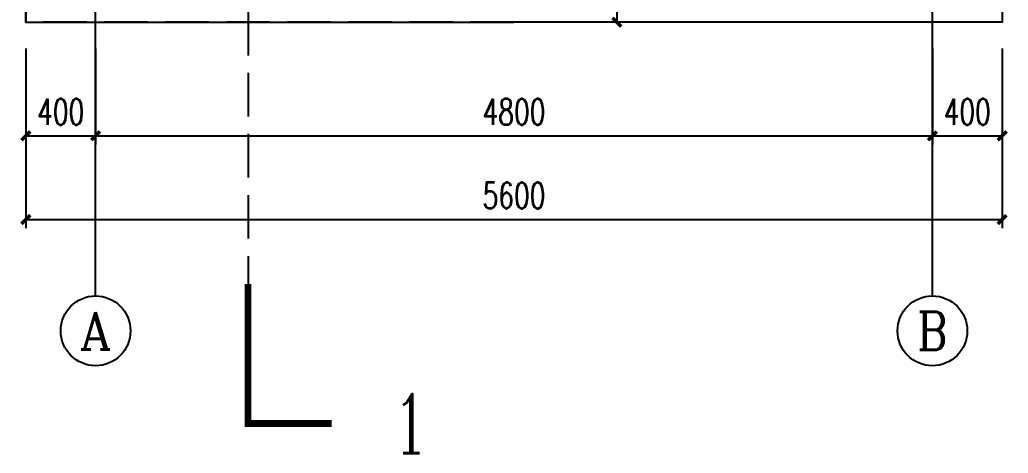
# Model space of a CAD drawing. Extents: x -821772 to -21949, y 506164 to 1049594.
# Drawn here: x -112889 to -107219, y 706600 to 709084 of the extents above; entities that cross this region are included whole.
import ezdxf
from ezdxf.enums import TextEntityAlignment as Align
from ezdxf.xclip import XClip

# ---------------------------------------------------------------- set-up
doc = ezdxf.new("R2010")
doc.units = 0
doc.header["$LTSCALE"] = 1000
doc.header["$MEASUREMENT"] = 0
doc.header["$XCLIPFRAME"] = 2
doc.linetypes.add('10平面20250807_t3$0$DASH', pattern=[0.35, 0.25, -0.1])
doc.linetypes.add('10平面20250807_t3$0$DOTE', pattern=[2.42, 2, -0.2, 0.02, -0.2])
doc.layers.get('Defpoints').update_dxf_attribs({"color": 210})
for name, color, linetype in [('10平面20250807_t3$0$A-AXIS-D', 8, 'Continuous'), ('10平面20250807_t3$0$A-AXIS-DOTE', 8, '10平面20250807_t3$0$DOTE'), ('10平面20250807_t3$0$A-AXIS-DP', 8, 'Continuous'), ('10平面20250807_t3$0$A-AXIS-SYMB', 8, 'Continuous'), ('10平面20250807_t3$0$A-CURTAIN', 8, 'Continuous'), ('10平面20250807_t3$0$A-LIN-V', 8, 'Continuous'), ('10平面20250807_t3$0$AS-WALL', 8, 'Continuous'), ('10平面20250807_t3$0$PUB_TEXT', 8, 'Continuous')]:
    doc.layers.add(name, color=color, linetype=linetype)
doc.styles.add('10平面20250807_t3$0$_TCH_AXIS', font='COMPLEX', dxfattribs={"bigfont": 'GBCBIG'})
doc.styles.add('10平面20250807_t3$0$_TCH_DIM_T3', font='SIMPLEX', dxfattribs={"width": 0.705882, "bigfont": 'GBCBIG'})
doc.styles.add('10平面20250807_t3$0$_TCH_LABEL', font='COMPLEX', dxfattribs={"bigfont": 'GBCBIG'})
doc.dimstyles.new('10平面20250807_t3$0$_TCH_ARCH&&50', dxfattribs={"dimtxt": 148.75, "dimasz": 50, "dimexe": 50, "dimexo": 50, "dimgap": 63.125, "dimtad": 1, "dimdec": 0, "dimzin": 0, "dimdsep": 46, "dimtxsty": '10平面20250807_t3$0$_TCH_DIM_T3', "dimblk": '10平面20250807_t3$0$_ArchTick', "dimcen": 0.09, "dimclrt": 7, "dimazin": 2, "dimtfac": 1, "dimtdec": 0, "dimtix": 1, "dimtmove": 2, "dimatfit": 3, "dimfxl": 0, "dimtolj": 1, "dimtzin": 0, "dimarcsym": 0})

# ---------------------------------------------------------------- blocks, each defined once
blk = doc.blocks.new('10平面20250807_t3$0$_ArchTick')
at = {"color": 0, "linetype": 'ByBlock', "const_width": 0.4}
blk.add_lwpolyline([(-0.5, -0.5), (0.5, 0.5)], dxfattribs=at)
blk = doc.blocks.new('*D10092')
at = {"layer": '10平面20250807_t3$0$A-AXIS-D', "color": 0, "lineweight": -2}
for p, q in [((113082.2, -95899.7), (113082.2, -96450.7)), ((113482.2, -95899.7), (113482.2, -96450.7)), ((113082.2, -96400.7), (113482.2, -96400.7))]:
    blk.add_line(p, q, dxfattribs=at)
at = {"layer": 'Defpoints', "color": 0}
for p in [(113082.2, -95849.7), (113482.2, -95849.7), (113482.2, -96400.7)]:
    blk.add_point(p, dxfattribs=at)
at = {"layer": '10平面20250807_t3$0$A-AXIS-D', "color": 0, "lineweight": -2, "xscale": 50, "yscale": 50, "zscale": 50, "rotation": 180}
blk.add_blockref('10平面20250807_t3$0$_ArchTick', (113082.2, -96400.7), dxfattribs=at)
at = {"layer": '10平面20250807_t3$0$A-AXIS-D', "color": 0, "lineweight": -2, "xscale": 50, "yscale": 50, "zscale": 50}
blk.add_blockref('10平面20250807_t3$0$_ArchTick', (113482.2, -96400.7), dxfattribs=at)
at = {"layer": '10平面20250807_t3$0$A-AXIS-D', "color": 7, "insert": (113282.2, -96263.2), "char_height": 148.75, "attachment_point": 5, "style": '10平面20250807_t3$0$_TCH_DIM_T3'}
blk.add_mtext('\\A1;400', dxfattribs=at)
blk = doc.blocks.new('*D10093')
at = {"layer": '10平面20250807_t3$0$A-AXIS-D', "color": 0, "lineweight": -2}
for p, q in [((108282.2, -95899.7), (108282.2, -96450.7)), ((113082.2, -95899.7), (113082.2, -96450.7)), ((108282.2, -96400.7), (113082.2, -96400.7))]:
    blk.add_line(p, q, dxfattribs=at)
at = {"layer": 'Defpoints', "color": 0}
for p in [(108282.2, -95849.7), (113082.2, -95849.7), (113082.2, -96400.7)]:
    blk.add_point(p, dxfattribs=at)
at = {"layer": '10平面20250807_t3$0$A-AXIS-D', "color": 0, "lineweight": -2, "xscale": 50, "yscale": 50, "zscale": 50, "rotation": 180}
blk.add_blockref('10平面20250807_t3$0$_ArchTick', (108282.2, -96400.7), dxfattribs=at)
at = {"layer": '10平面20250807_t3$0$A-AXIS-D', "color": 0, "lineweight": -2, "xscale": 50, "yscale": 50, "zscale": 50}
blk.add_blockref('10平面20250807_t3$0$_ArchTick', (113082.2, -96400.7), dxfattribs=at)
at = {"layer": '10平面20250807_t3$0$A-AXIS-D', "color": 7, "insert": (110682.2, -96263.2), "char_height": 148.75, "attachment_point": 5, "style": '10平面20250807_t3$0$_TCH_DIM_T3'}
blk.add_mtext('\\A1;4800', dxfattribs=at)
blk = doc.blocks.new('*D10094')
at = {"layer": '10平面20250807_t3$0$A-AXIS-D', "color": 0, "lineweight": -2}
for p, q in [((107882.2, -95899.7), (107882.2, -96450.7)), ((108282.2, -95899.7), (108282.2, -96450.7)), ((107882.2, -96400.7), (108282.2, -96400.7))]:
    blk.add_line(p, q, dxfattribs=at)
at = {"layer": 'Defpoints', "color": 0}
for p in [(107882.2, -95849.7), (108282.2, -95849.7), (108282.2, -96400.7)]:
    blk.add_point(p, dxfattribs=at)
at = {"layer": '10平面20250807_t3$0$A-AXIS-D', "color": 0, "lineweight": -2, "xscale": 50, "yscale": 50, "zscale": 50, "rotation": 180}
blk.add_blockref('10平面20250807_t3$0$_ArchTick', (107882.2, -96400.7), dxfattribs=at)
at = {"layer": '10平面20250807_t3$0$A-AXIS-D', "color": 0, "lineweight": -2, "xscale": 50, "yscale": 50, "zscale": 50}
blk.add_blockref('10平面20250807_t3$0$_ArchTick', (108282.2, -96400.7), dxfattribs=at)
at = {"layer": '10平面20250807_t3$0$A-AXIS-D', "color": 7, "insert": (108082.2, -96263.2), "char_height": 148.75, "attachment_point": 5, "style": '10平面20250807_t3$0$_TCH_DIM_T3'}
blk.add_mtext('\\A1;400', dxfattribs=at)
blk = doc.blocks.new('*D10095')
at = {"layer": '10平面20250807_t3$0$A-AXIS-D', "color": 0, "lineweight": -2}
for p, q in [((107882.2, -95899.7), (107882.2, -96930.7)), ((113482.2, -95899.7), (113482.2, -96930.7)), ((107882.2, -96880.7), (113482.2, -96880.7))]:
    blk.add_line(p, q, dxfattribs=at)
at = {"layer": 'Defpoints', "color": 0}
for p in [(107882.2, -95849.7), (113482.2, -95849.7), (113482.2, -96880.7)]:
    blk.add_point(p, dxfattribs=at)
at = {"layer": '10平面20250807_t3$0$A-AXIS-D', "color": 0, "lineweight": -2, "xscale": 50, "yscale": 50, "zscale": 50, "rotation": 180}
blk.add_blockref('10平面20250807_t3$0$_ArchTick', (107882.2, -96880.7), dxfattribs=at)
at = {"layer": '10平面20250807_t3$0$A-AXIS-D', "color": 0, "lineweight": -2, "xscale": 50, "yscale": 50, "zscale": 50}
blk.add_blockref('10平面20250807_t3$0$_ArchTick', (113482.2, -96880.7), dxfattribs=at)
at = {"layer": '10平面20250807_t3$0$A-AXIS-D', "color": 7, "insert": (110682.2, -96743.2), "char_height": 148.75, "attachment_point": 5, "style": '10平面20250807_t3$0$_TCH_DIM_T3'}
blk.add_mtext('\\A1;5600', dxfattribs=at)
blk = doc.blocks.new('*D10404')
at = {"layer": '10平面20250807_t3$0$A-AXIS-DP', "color": 0, "lineweight": -2}
for p, q in [((-109194.2, 608420.3), (-109513.2, 608420.3)), ((-109463.2, 607320.3), (-109463.2, 608420.3)), ((-109194.2, 607320.3), (-109513.2, 607320.3))]:
    blk.add_line(p, q, dxfattribs=at)
at = {"layer": 'Defpoints', "color": 0, "ltscale": 500}
for p in [(-109463.2, 608420.3), (-109144.2, 608420.3), (-109144.2, 607320.3)]:
    blk.add_point(p, dxfattribs=at)
at = {"layer": '10平面20250807_t3$0$A-AXIS-DP', "color": 0, "lineweight": -2, "ltscale": 500, "xscale": 50, "yscale": 50, "zscale": 50}
for p, rotation in [((-109463.2, 608420.3), 90), ((-109463.2, 607320.3), 270)]:
    blk.add_blockref('10平面20250807_t3$0$_ArchTick', p, dxfattribs=dict(at, rotation=rotation))
at = {"layer": '10平面20250807_t3$0$A-AXIS-DP', "color": 7, "ltscale": 500, "insert": (-109639.7, 607870.3), "char_height": 148.75, "attachment_point": 5, "rotation": 90, "style": '10平面20250807_t3$0$_TCH_DIM_T3'}
blk.add_mtext('\\A1;1200(突出最大尺寸)', dxfattribs=at)
blk = doc.blocks.new('10平面20250807_t3$0$dote')
at = {"layer": '10平面20250807_t3$0$A-AXIS-D'}
for centre in [(108282.2, -97518.5), (113082.2, -97518.5)]:
    blk.add_circle(centre, 200, dxfattribs=at)
at = {"layer": '10平面20250807_t3$0$A-AXIS-DOTE'}
for p, q in [((108282.2, -97318.5), (108282.2, -80060.8)), ((113082.2, -97318.5), (113082.2, -80060.8))]:
    blk.add_line(p, q, dxfattribs=at)
at = {"layer": '10平面20250807_t3$0$PUB_TEXT', "style": '10平面20250807_t3$0$_TCH_AXIS'}
for s, height, p, p2 in [('B', 217.6, (112994.1, -97627.3), (113170.3, -97627.3)), ('A', 212.6, (108191.1, -97624.8), (108373.3, -97624.8))]:
    blk.add_text(s, height=height, dxfattribs=at).set_placement(p, p2, align=Align.FIT)
at = {"layer": '10平面20250807_t3$0$A-AXIS-D'}
for p1, p2, distance, picture, middle in [((107882.2, -95849.7), (108282.2, -95849.7), -551.1, '*D10094', (108082.2, -96263.2)), ((107882.2, -95849.7), (113482.2, -95849.7), -1031.1, '*D10095', (110682.2, -96743.2)), ((108282.2, -95849.7), (113082.2, -95849.7), -551.1, '*D10093', (110682.2, -96263.2)), ((113082.2, -95849.7), (113482.2, -95849.7), -551.1, '*D10092', (113282.2, -96263.2))]:
    dim = blk.add_aligned_dim(p1=p1, p2=p2, distance=distance, dimstyle='10平面20250807_t3$0$_TCH_ARCH&&50', dxfattribs=at)
    dim.commit()
    dim.dimension.update_dxf_attribs({"geometry": picture, "text_midpoint": middle})
blk = doc.blocks.new('10平面20250807_t3$0$42342343')
at = {"layer": '10平面20250807_t3$0$A-AXIS-SYMB', "linetype": '10平面20250807_t3$0$DASH'}
blk.add_line((-111580, 623480), (-111580, 605820), dxfattribs=at)
at = {"layer": '10平面20250807_t3$0$A-AXIS-SYMB', "const_width": 40}
blk.add_lwpolyline([(-111580, 605820), (-111580, 605020), (-111100, 605020)], dxfattribs=at)
at = {"layer": '10平面20250807_t3$0$A-CURTAIN'}
for points in [[(-112654.2, 610220.3), (-112654.2, 609140), (-112854.2, 609140), (-112854.2, 607320.3), (-110054.2, 607320.3)], [(-107454.2, 610220.3), (-107454.2, 609140), (-107254.2, 609140), (-107254.2, 607320.3), (-110054.2, 607320.3)]]:
    blk.add_lwpolyline(points, dxfattribs=at)
at = {"layer": '10平面20250807_t3$0$AS-WALL', "linetype": '10平面20250807_t3$0$DASH'}
blk.add_lwpolyline([(-112854.2, 607320.3), (-112854.2, 621570), (-107254.2, 621570), (-107254.2, 607320.3)], close=True, dxfattribs=at)
at = {"layer": '10平面20250807_t3$0$PUB_TEXT', "style": '10平面20250807_t3$0$_TCH_LABEL', "width": 0.705882}
blk.add_text('1', height=340, dxfattribs=at).set_placement((-110751.4, 604850))
at = {"layer": '10平面20250807_t3$0$A-AXIS-DP'}
dim = blk.add_aligned_dim(p1=(-109144.2, 607320.3), p2=(-109144.2, 608420.3), distance=319, text='1200(突出最大尺寸)', dimstyle='10平面20250807_t3$0$_TCH_ARCH&&50', dxfattribs=at)
dim.commit()
dim.dimension.update_dxf_attribs({"geometry": '*D10404', "text_midpoint": (-109639.7, 607870.3)})
blk = doc.blocks.new('10平面20250807_t3')
at = {"layer": '10平面20250807_t3$0$A-LIN-V'}
blk.add_blockref('10平面20250807_t3$0$42342343', (0, 101750), dxfattribs=at)
at = {"layer": '10平面20250807_t3$0$AS-WALL'}
blk.add_blockref('10平面20250807_t3$0$dote', (-220736.4, 804820), dxfattribs=at)

msp = doc.modelspace()

# ---------------------------------------------------------------- block references
at = {"ltscale": 100}
ref = msp.add_blockref('10平面20250807_t3', (0, 0), dxfattribs=at)
XClip(ref).set_block_clipping_path([(-386212.6353242097, 506163.79756496), (-21948.7593967821, 884998.2285294847)])

doc.saveas('drawing.dxf')
